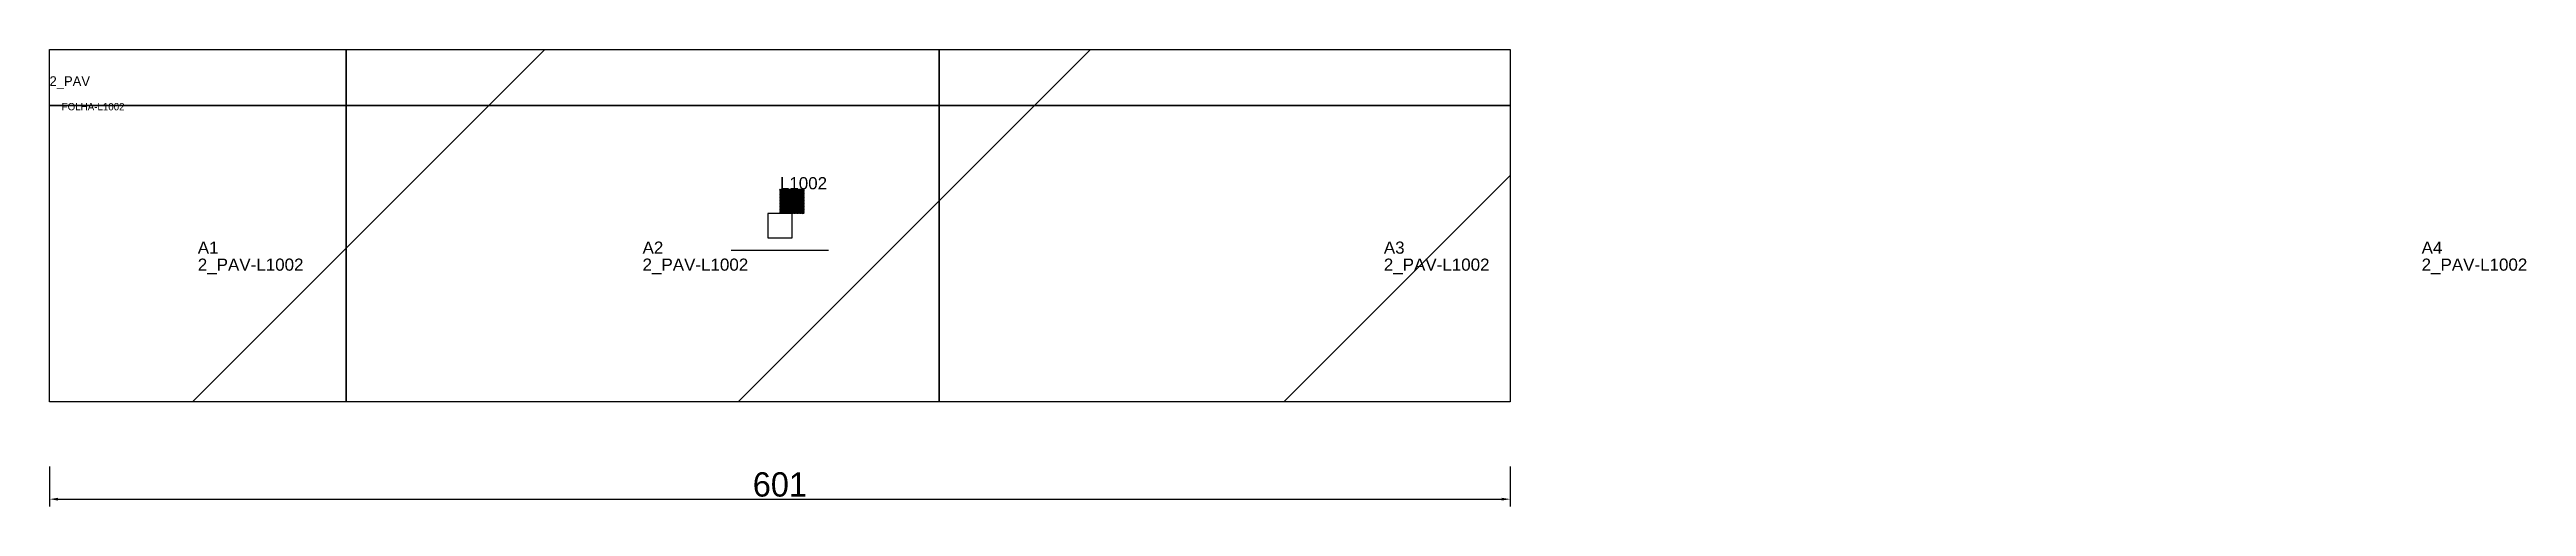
# Model space of a CAD drawing. Header units: metres. Extents: x 222 to 1241, y 14 to 202.
import ezdxf

# ---------------------------------------------------------------- set-up
doc = ezdxf.new("R2010")
doc.units = ezdxf.units.M
for name, color, linetype in [('3', 3, 'CONTINUOUS'), ('AUX00', 7, 'CONTINUOUS'), ('COTA', 241, 'CONTINUOUS'), ('FOLHA', 255, 'CONTINUOUS'), ('Hachura', 251, 'CONTINUOUS'), ('NOMENCLATURA', 7, 'CONTINUOUS'), ('Nível', 160, 'CONTINUOUS'), ('Painéis', 200, 'CONTINUOUS'), ('Pilares', 5, 'CONTINUOUS'), ('REAPROVEITAMENTO', 251, 'CONTINUOUS'), ('SARR_2.2x7', 40, 'CONTINUOUS')]:
    doc.layers.add(name, color=color, linetype=linetype)
doc.styles.add('ARIAL', font='Arial.ttf')
doc.styles.add('STR_STANDARD', font='arial.ttf')
doc.dimstyles.new('EZ DXF', dxfattribs={"dimtxt": 10, "dimasz": 3.5, "dimexe": 3, "dimexo": 1.5, "dimgap": 1, "dimtad": 1, "dimdec": 1, "dimdsep": 46, "dimcen": 2.5, "dimazin": 3, "dimtfac": 1, "dimtmove": 0, "dimatfit": 3})

msp = doc.modelspace()

# ---------------------------------------------------------------- hatches: boundary and pattern name
at = {"layer": 'Hachura'}
h = msp.add_hatch(dxfattribs=at)
h.set_pattern_fill('ANSI31', scale=50)
h.paths.add_polyline_path([(222.2, 201.5), (823.2, 201.5), (823.2, 56.5), (222.2, 56.5)])
h = msp.add_hatch(dxfattribs=at)
h.set_pattern_fill('ANSI31', scale=50)
h.paths.add_polyline_path([(222.2, 201.5), (823.2, 201.5), (823.2, 56.5), (222.2, 56.5)])
at = {"layer": 'Reaproveitamento'}
h = msp.add_hatch(dxfattribs=at)
h.set_pattern_fill('SOLID')
h.paths.add_polyline_path([(522.7, 134), (532.7, 134), (532.7, 144), (522.7, 144)])
h = msp.add_hatch(dxfattribs=at)
h.set_pattern_fill('SOLID')
h.paths.add_polyline_path([(522.7, 134), (532.7, 134), (532.7, 144), (522.7, 144)])

# ---------------------------------------------------------------- linework, layer by layer
at = {"layer": '3'}
for points in [[(344.2, 56.5), (344.2, 201.5)], [(344.2, 56.5), (344.2, 201.5)], [(588.2, 56.5), (588.2, 201.5)], [(588.2, 56.5), (588.2, 201.5)], [(222.2, 178.5), (823.2, 178.5)], [(222.2, 178.5), (823.2, 178.5)]]:
    msp.add_lwpolyline(points, close=True, dxfattribs=at)
at = {"layer": 'Painéis', "color": 200}
for p, q in [((222.2, 201.5), (823.2, 201.5)), ((222.2, 56.5), (222.2, 201.5)), ((222.2, 201.5), (823.2, 201.5)), ((222.2, 56.5), (222.2, 201.5)), ((823.2, 201.5), (823.2, 56.5)), ((823.2, 201.5), (823.2, 56.5)), ((823.2, 56.5), (222.2, 56.5)), ((823.2, 56.5), (222.2, 56.5))]:
    msp.add_line(p, q, dxfattribs=at)
at = {"layer": 'Pilares'}
msp.add_lwpolyline([(517.7, 124), (527.7, 124), (527.7, 134), (517.7, 134)], close=True, dxfattribs=at)
msp.add_lwpolyline([(517.7, 124), (527.7, 124), (527.7, 134), (517.7, 134)], close=True, dxfattribs=at)
at = {"layer": 'SARR_2.2x7'}
msp.add_line((502.7, 119), (542.7, 119), dxfattribs=at)
msp.add_line((502.7, 119), (542.7, 119), dxfattribs=at)

# ---------------------------------------------------------------- texts
at = {"layer": '3', "style": 'STR_STANDARD'}
for s, p in [('A1', (283.2, 117.5)), ('A1', (283.2, 117.5)), ('A2', (466.2, 117.5)), ('A2', (466.2, 117.5)), ('A3', (771.2, 117.5)), ('A3', (771.2, 117.5)), ('A4', (1198.2, 117.5)), ('A4', (1198.2, 117.5))]:
    msp.add_text(s, height=5, dxfattribs=at).set_placement(p)
at = {"layer": 'AUX00', "style": 'STR_STANDARD'}
for p in [(283.2, 110.5), (283.2, 110.5), (466.2, 110.5), (466.2, 110.5), (771.2, 110.5), (771.2, 110.5), (1198.2, 110.5), (1198.2, 110.5)]:
    msp.add_text('2_PAV-L1002', height=5, dxfattribs=at).set_placement(p)
at = {"layer": 'FOLHA'}
msp.add_text('FOLHA-L1002', height=3, dxfattribs=at).set_placement((227.2, 176.5))
msp.add_text('FOLHA-L1002', height=3, dxfattribs=at).set_placement((227.2, 176.5))
at = {"layer": 'NOMENCLATURA', "insert": (522.7, 149), "char_height": 5, "attachment_point": 1, "style": 'ARIAL'}
msp.add_mtext('L1002', dxfattribs=at)
msp.add_mtext('L1002', dxfattribs=at)
at = {"layer": 'Nível'}
msp.add_text('2_PAV', height=4, dxfattribs=at).set_placement((222.2, 186.5))
msp.add_text('2_PAV', height=4, dxfattribs=at).set_placement((222.2, 186.5))

# ---------------------------------------------------------------- dimensions: what is measured, and where the dimension line sits
at = {"layer": 'COTA'}
msp.add_linear_dim(base=(222.2, 16.5), p1=(222.2, 31.5), p2=(823.2, 31.5), dimstyle='EZ DXF', dxfattribs=at).render()
msp.add_linear_dim(base=(222.2, 16.5), p1=(222.2, 31.5), p2=(823.2, 31.5), dimstyle='EZ DXF', dxfattribs=at).render()

doc.saveas('drawing.dxf')
